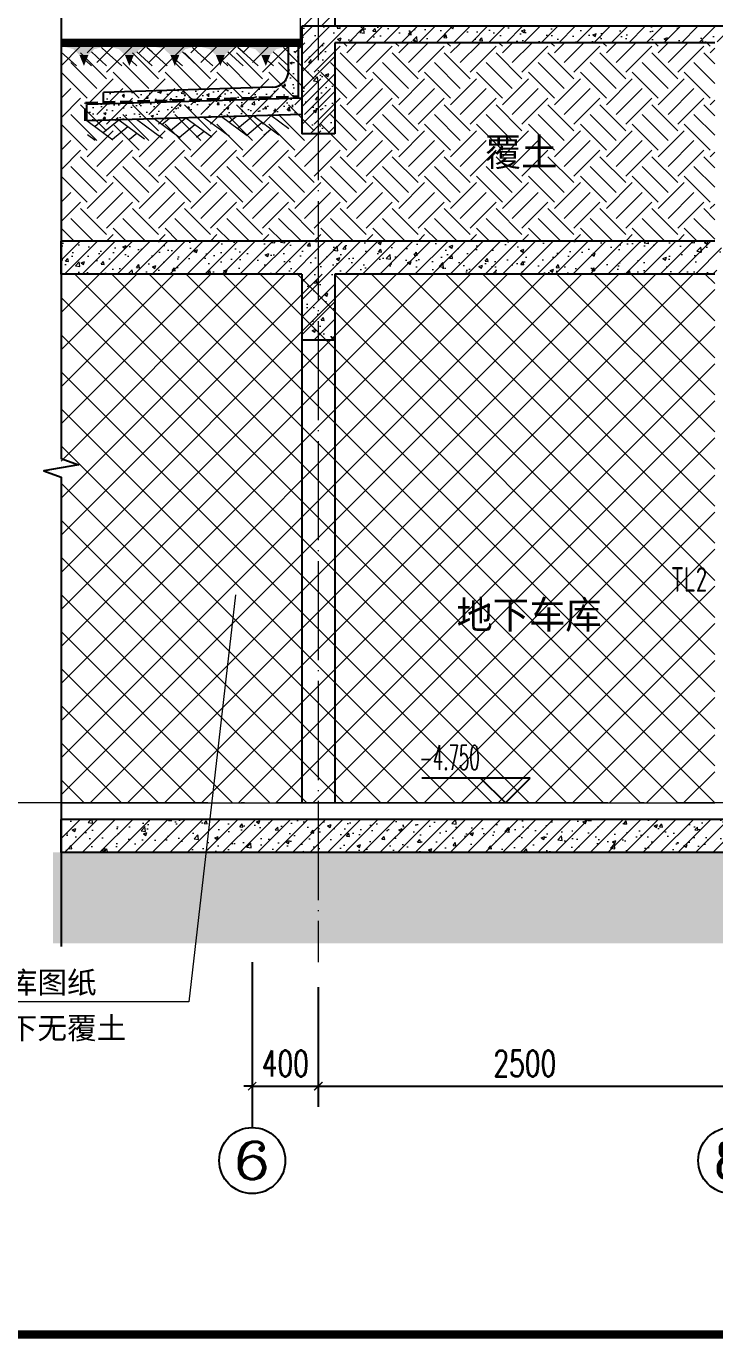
# Model space of a CAD drawing. Extents: x -655480 to 203344, y -294099 to 287156.
# Drawn here: x 46154 to 50322, y 196957 to 204900 of the extents above; entities that cross this region are included whole.
import ezdxf
from ezdxf.enums import TextEntityAlignment as Align

# ---------------------------------------------------------------- set-up
doc = ezdxf.new("R2010")
doc.units = 0
doc.header["$LTSCALE"] = 1000
doc.linetypes.add('DASH', pattern=[0.35, 0.25, -0.1])
doc.linetypes.add('DOTE', pattern=[2.42, 2, -0.2, 0.02, -0.2])
doc.layers.get('0').update_dxf_attribs({"linetype": 'CONTINUOUS'})
doc.layers.get('DEFPOINTS').update_dxf_attribs({"linetype": 'CONTINUOUS'})
for name, color, linetype in [('-TK', 7, 'CONTINUOUS'), ('A-AXIS_TEXT', 7, 'CONTINUOUS'), ('AXIS', 3, 'CONTINUOUS'), ('COLUMN', 4, 'CONTINUOUS'), ('DIM_ELEV', 3, 'CONTINUOUS'), ('DIM_SYMB', 3, 'CONTINUOUS'), ('PUB_TEXT', 2, 'CONTINUOUS'), ('TEXT', 2, 'CONTINUOUS'), ('WALL', 5, 'CONTINUOUS'), ('看线', 251, 'CONTINUOUS')]:
    doc.layers.add(name, color=color, linetype=linetype)
for name, color, linetype, lineweight in [('AXIS_TEXT', 7, 'CONTINUOUS', 20), ('DOTE', 19, 'DOTE', 9), ('HS-A-轮廓线-地下室', 3, 'DASH', 18), ('PUB_HATCH', 8, 'CONTINUOUS', 9), ('内粉刷', 37, 'CONTINUOUS', 9), ('填充', 251, 'CONTINUOUS', 5), ('立面-中轮廓线', 30, 'CONTINUOUS', 35), ('粉刷', 251, 'CONTINUOUS', 9)]:
    doc.layers.add(name, color=color, linetype=linetype, lineweight=lineweight)
doc.styles.add('_TCH_AXIS', font='COMPLEX', dxfattribs={"bigfont": 'GBCBIG'})
doc.styles.add('_TCH_DIM', font='SIMPLEX.shx', dxfattribs={"width": 0.7, "bigfont": 'GBCBIG.shx'})
doc.styles.add('_TCH_DIM_T3', font='SIMPLEX', dxfattribs={"width": 0.705882, "bigfont": 'GBCBIG'})
doc.styles.add('COMPLEX', font='COMPLEX')
doc.styles.add('TSSD_REIN', font='tssdeng.shx', dxfattribs={"width": 0.7, "height": 300, "bigfont": 'tssdchn.shx'})
doc.styles.add('黑体', font='simhei.ttf')
doc.dimstyles.new('_TCH_ARCH&&50', dxfattribs={"dimtxt": 157.5, "dimasz": 50, "dimexe": 125, "dimexo": 150, "dimgap": 58.75, "dimtad": 1, "dimdec": 0, "dimzin": 0, "dimdsep": 46, "dimtxsty": '_TCH_DIM_T3', "dimblk": 'ARCHTICK', "dimcen": 0.09, "dimclrt": 7, "dimazin": 0, "dimtfac": 1, "dimtdec": 0, "dimtix": 1, "dimtmove": 2, "dimatfit": 3, "dimldrblk": 'ARCHTICK', "dimfxl": 1, "dimtolj": 1, "dimtzin": 0, "dimarcsym": 0})
pattern_1 = [(50, (28072.99, 249033.25), (143.452037, -12.550427), [15, -165]), (355, (28072.99, 249033.25), (-27.750267, 150.438427), [12, -132]), (100.4514, (28084.94, 249032.2), (115.701876, 137.88791), [12.74804, -140.22842]), (46.1842, (28072.99, 249073.25), (213.44821, -33.1038), [22.5, -247.5]), (96.6356, (28090.77, 249070.5), (186.93254, 194.82357), [19.12206, -210.3426]), (351.1842, (28072.99, 249073.25), (186.93239, 194.82372), [18, -198]), (21, (28092.99, 249063.25), (119.38141, -80.52378), [15, -165]), (326, (28092.99, 249063.25), (48.663066, 145.03001), [12, -132]), (71.4514, (28102.93, 249056.54), (168.044526, 64.5061), [12.74804, -140.22842]), (37.5, (28072.986, 249033.25), (2.431971, 66.578771), [0, -130.4, 0, -134, 0, -132.5]), (7.5, (28072.986, 249033.25), (52.613907, 78.882342), [0, -76.4, 0, -127.4, 0, -50.5]), (327.5, (28028.386, 249033.25), (106.764487, -4.510974), [0, -50, 0, -156, 0, -207]), (317.5, (28008.39, 249033.25), (116.637234, 20.020996), [0, -65, 0, -103.6, 0, -147])]
pattern_2 = [(45, (-360065.58, 241258.53), (-53.033009, 53.033009), []), (50, (-360065.58, 241258.53), (215.178055, -18.82564), [22.5, -247.5]), (355, (-360065.58, 241258.53), (-41.6254, 225.65764), [18, -198]), (100.4514, (-360047.65, 241256.96), (173.55281, 206.83186), [19.12206, -210.34263]), (46.1842, (-360065.58, 241318.53), (320.17231, -49.6557), [33.75, -371.25]), (96.6356, (-360038.9, 241314.4), (280.3988, 292.23536), [28.68309, -315.5139]), (351.1842, (-360065.58, 241318.53), (280.39858, 292.23558), [27, -297]), (21, (-360035.58, 241303.53), (179.072116, -120.78567), [22.5, -247.5]), (326, (-360035.58, 241303.53), (72.9946, 217.54501), [18, -198]), (71.4514, (-360020.66, 241293.46), (252.06679, 96.75915), [19.12206, -210.34263]), (37.5, (-360065.58, 241258.53), (3.647957, 99.868156), [0, -195.6, 0, -201, 0, -198.75]), (7.5, (-360065.58, 241258.53), (78.92086, 118.323514), [0, -114.6, 0, -191.1, 0, -75.75]), (327.5, (-360132.48, 241258.53), (160.146731, -6.766462), [0, -75, 0, -234, 0, -310.5]), (317.5, (-360162.48, 241258.53), (174.95585, 30.031495), [0, -97.5, 0, -155.4, 0, -220.5])]

# ---------------------------------------------------------------- blocks, each defined once
blk = doc.blocks.new('$LINEPAT$素土夯实')
at = {"color": 0}
for p, q in [((0, -210), (210, 0)), ((120, -300), (420, 0)), ((420, 0), (608, -188)), ((495, -300), (795, 0)), ((615, 0), (705, -90)), ((315, -105), (502, -293)), ((210, -210), (300, -300)), ((705, -300), (795, -210))]:
    blk.add_line(p, q, dxfattribs=at)
blk = doc.blocks.new('$LinePat$自然土壤')
at = {"color": 0}
for p, q in [((0, -90), (71, -19)), ((0, -300), (211, -89)), ((420, -300), (630, -90)), ((210, -300), (286, -224))]:
    blk.add_line(p, q, dxfattribs=at)
for points in [[(0, 0), (630, 0), (168, -45), (462, -45)], [(168, -45), (462, -45), (252, -132), (378, -132)], [(252, -132), (378, -132), (315, -300)]]:
    blk.add_solid(points, dxfattribs=at)
blk = doc.blocks.new('sanshui')
at = {"layer": '粉刷'}
h = blk.add_hatch(dxfattribs=at)
h.set_pattern_fill('混凝土', color=256, scale=20)
h.set_pattern_definition(pattern_1)
edge = h.paths.add_edge_path()
edge.add_line((346317.8, 427329.6), (346257.8, 427329.6))
edge.add_line((346257.8, 427329.6), (346257.8, 427160.3))
edge.add_arc((346157.8, 427160.3), 100, 271.71836, 360, ccw=False)
edge.add_line((346160.8, 427060.3), (345137.8, 427029.6))
edge.add_line((345137.8, 427029.6), (345137.8, 426969.6))
edge.add_line((345137.8, 426969.6), (346317.8, 427005))
edge.add_line((346317.8, 427005), (346317.8, 427329.6))
h = blk.add_hatch(dxfattribs=at)
h.set_pattern_fill('混凝土', color=256, scale=20)
h.set_pattern_definition(pattern_1)
h.paths.add_polyline_path([(346337.8, 426895.6), (346337.8, 426995.6), (345037.8, 426956.6), (345037.8, 426856.6)])
at = {"layer": 'COLUMN'}
for p, q in [((346257.8, 427329.6), (346317.8, 427329.6)), ((346257.8, 427160.3), (346257.8, 427329.6)), ((346317.8, 426995), (346317.8, 427329.6)), ((346160.8, 427060.3), (345137.8, 427029.6)), ((345137.8, 426959.6), (345137.8, 427029.6)), ((346338.1, 426995.6), (345037.8, 426956.6)), ((345037.8, 426856.6), (345037.8, 426956.6)), ((346338.1, 426895.6), (345037.8, 426856.6))]:
    blk.add_line(p, q, dxfattribs=at)
blk.add_arc((346157.8, 427160.3), 100, 271.71836, 0, dxfattribs=at)
at = {"layer": '立面-中轮廓线', "linetype": 'DASH', "ltscale": 0.3}
blk.add_lwpolyline([(345027.8, 426856.6), (345027.8, 426966.3), (346317.8, 427005)], dxfattribs=at)
at = {"layer": '粉刷'}
blk.add_line((344881.5, 427329.6), (346257.8, 427329.6), dxfattribs=at)
at = {"layer": '粉刷', "yscale": 0.4, "zscale": 0.4}
for name, p, xscale, rotation in [('$LinePat$自然土壤', (345156.8, 427309.6), -0.4369306507241237, 359.9999999999903), ('$LinePat$自然土壤', (345432, 427309.6), -0.4369306507241237, 359.9999999999903), ('$LinePat$自然土壤', (345707.3, 427309.6), -0.4369306507241237, 359.9999999999903), ('$LinePat$自然土壤', (345982.6, 427309.6), -0.4369306507241237, 359.9999999999903), ('$LinePat$自然土壤', (346257.8, 427309.6), -0.4369306507241237, 359.9999999999903), ('$LINEPAT$素土夯实', (345444.5, 426868.8), -0.5117605352322558, 1.718358001643932), ('$LINEPAT$素土夯实', (345851.2, 426881), -0.5117605352322558, 1.718358001643932), ('$LINEPAT$素土夯实', (346257.8, 426893.2), -0.5117605352322558, 1.718358001643932)]:
    blk.add_blockref(name, p, dxfattribs=dict(at, xscale=xscale, rotation=rotation))
blk = doc.blocks.new('_ArchTick')
at = {"color": 0, "linetype": 'ByBlock', "const_width": 0.15}
blk.add_lwpolyline([(-0.5, -0.5), (0.5, 0.5)], dxfattribs=at)
blk = doc.blocks.new('*D1163')
at = {"layer": 'AXIS', "color": 0, "lineweight": -2, "transparency": 16777216}
for p, q in [((47922.2, 199085.6), (47922.2, 198360.6)), ((50422.2, 199085.6), (50422.2, 198360.6)), ((47922.2, 198485.6), (50422.2, 198485.6))]:
    blk.add_line(p, q, dxfattribs=at)
at = {"layer": 'DEFPOINTS', "color": 0, "transparency": 16777216}
for p in [(47922.2, 199235.6), (50422.2, 199235.6), (50422.2, 198485.6)]:
    blk.add_point(p, dxfattribs=at)
at = {"layer": 'AXIS', "color": 0, "lineweight": -2, "transparency": 16777216, "xscale": 50, "yscale": 50, "zscale": 50, "rotation": 180}
blk.add_blockref('_ArchTick', (47922.2, 198485.6), dxfattribs=at)
at = {"layer": 'AXIS', "color": 0, "lineweight": -2, "transparency": 16777216, "xscale": 50, "yscale": 50, "zscale": 50}
blk.add_blockref('_ArchTick', (50422.2, 198485.6), dxfattribs=at)
at = {"layer": 'AXIS', "color": 7, "transparency": 16777216, "insert": (49172.2, 198623.1), "char_height": 157.5, "attachment_point": 5, "style": '_TCH_DIM_T3'}
blk.add_mtext('\\A1;2500', dxfattribs=at)
blk = doc.blocks.new('*D1164')
at = {"layer": 'AXIS', "color": 0, "lineweight": -2, "transparency": 16777216}
for p, q in [((47522.2, 199085.6), (47522.2, 198360.6)), ((47922.2, 199085.6), (47922.2, 198360.6)), ((47522.2, 198485.6), (47472.2, 198485.6)), ((47522.2, 198485.6), (47922.2, 198485.6)), ((47922.2, 198485.6), (47972.2, 198485.6))]:
    blk.add_line(p, q, dxfattribs=at)
at = {"layer": 'DEFPOINTS', "color": 0, "transparency": 16777216}
for p in [(47522.2, 199235.6), (47922.2, 199235.6), (47922.2, 198485.6)]:
    blk.add_point(p, dxfattribs=at)
at = {"layer": 'AXIS', "color": 0, "lineweight": -2, "transparency": 16777216, "xscale": 50, "yscale": 50, "zscale": 50}
blk.add_blockref('_ArchTick', (47522.2, 198485.6), dxfattribs=at)
at = {"layer": 'AXIS', "color": 0, "lineweight": -2, "transparency": 16777216, "xscale": 50, "yscale": 50, "zscale": 50, "rotation": 180}
blk.add_blockref('_ArchTick', (47922.2, 198485.6), dxfattribs=at)
at = {"layer": 'AXIS', "color": 7, "transparency": 16777216, "insert": (47722.2, 198623.1), "char_height": 157.5, "attachment_point": 5, "style": '_TCH_DIM_T3'}
blk.add_mtext('\\A1;400', dxfattribs=at)
blk = doc.blocks.new('_AXISO')
blk.add_circle((0, 0), 0.5)
at = {"layer": 'A-AXIS_TEXT', "style": 'COMPLEX', "width": 1.041667}
blk.add_attdef('A', text='', height=0.56, dxfattribs=at).set_placement((-0.25, -0.28), (0.25, -0.28), align=Align.FIT)
blk = doc.blocks.new('A1')
at = {"const_width": 100}
blk.add_lwpolyline([(2500, 58400), (2500, 1000), (83100, 1000), (83100, 58400)], close=True, dxfattribs=at)

msp = doc.modelspace()

# ---------------------------------------------------------------- hatches: boundary and pattern name
at = {"layer": 'PUB_HATCH'}
h = msp.add_hatch(dxfattribs=at)
h.set_pattern_fill('普通砖', color=256, scale=30, style=0)
h.set_pattern_definition([(45, (-360065.58, 241312.38), (-53.03303, 53.03303), [])])
h.paths.add_polyline_path([(48022.18, 207949.73), (47822.18, 207949.73), (47822.17, 204899.94), (48022.17, 204899.94)])
h = msp.add_hatch(dxfattribs=at)
h.set_pattern_fill('钢筋混凝土', color=256, scale=30, style=0)
h.set_pattern_definition(pattern_2)
h.paths.add_polyline_path([(48022.17, 204799.94), (47822.17, 204899.94), (47822.17, 204249.73), (48022.17, 204249.73)])
h = msp.add_hatch(dxfattribs=at)
h.set_pattern_fill('钢筋混凝土', color=256, scale=30, style=0)
h.set_pattern_definition(pattern_2)
h.paths.add_polyline_path([(50422.61, 204833.27), (50423.46, 204899.94), (47822.17, 204899.94), (48022.17, 204799.94), (50322.18, 204799.94)])
h = msp.add_hatch(dxfattribs=at)
h.set_pattern_fill('钢筋混凝土', color=256, scale=30, style=0)
h.set_pattern_definition(pattern_2)
h.paths.add_polyline_path([(47922.17, 203466.4), (47922.17, 203599.73), (46365.57, 203599.73), (46365.57, 203399.73), (47822.17, 203399.73)])
h = msp.add_hatch(dxfattribs=at)
h.set_pattern_fill('钢筋混凝土', color=256, scale=30, style=0)
h.set_pattern_definition(pattern_2)
h.paths.add_polyline_path([(50388.93, 203533.07), (50322.26, 203599.73), (47922.17, 203599.73), (47922.17, 203466.4), (48022.17, 203399.73), (50322.27, 203399.73)])
h = msp.add_hatch(dxfattribs=at)
h.set_pattern_fill('钢筋混凝土', color=256, scale=30, style=0)
h.set_pattern_definition(pattern_2)
h.paths.add_polyline_path([(47922.17, 203466.4), (47822.17, 203399.73), (47822.17, 202999.82), (48022.17, 202999.82), (48022.17, 203399.73)])
h = msp.add_hatch(dxfattribs=at)
h.set_pattern_fill('钢筋混凝土', color=256, scale=30, style=0)
h.set_pattern_definition(pattern_2)
h.paths.add_polyline_path([(50422.17, 199899.73), (50422.17, 200099.73), (46365.57, 200099.73), (46365.57, 199899.73)])
at = {"layer": '填充'}
h = msp.add_hatch(dxfattribs=at)
h.set_pattern_fill('EARTH', color=250, scale=70, angle=45, style=0)
h.set_pattern_definition([(45, (-749504.14, -181664.53), (0, 314.308964), [222.25, -222.25]), (45, (-749563.07, -181605.6), (0, 314.308964), [222.25, -222.25]), (45, (-749622, -181546.66), (0, 314.308964), [222.25, -222.25]), (135, (-749622, -181507.37), (-314.308964, 0), [222.25, -222.25]), (135, (-749563.07, -181448.44), (-314.308964, 0), [222.25, -222.25]), (135, (-749504.14, -181389.5), (-314.308964, 0), [222.25, -222.25])])
edge = h.paths.add_edge_path()
edge.add_line((46365.96, 204799.72), (46365.19, 203599.73))
edge.add_line((46365.57, 203599.73), (50322.22, 203602.23))
edge.add_line((50322.22, 203602.23), (50322.22, 204797.44))
edge.add_line((50322.22, 204797.44), (46365.57, 204799.72))
h = msp.add_hatch(dxfattribs=at)
h.set_pattern_fill('ANSI37', color=196, scale=100, style=0)
h.set_pattern_definition([(45, (58422.17, 210059.77), (-112.2532, 112.2532), []), (135, (58422.17, 210059.77), (-112.2532, -112.2532), [])])
h.paths.add_polyline_path([(46365.57, 203399.73), (46365.57, 200199.73), (50322.17, 200199.52), (50322.17, 203399.73), (48022.17, 203399.73)])
h = msp.add_hatch(dxfattribs=at)
h.set_pattern_fill('EARTH', color=250, scale=50, angle=45, style=0)
h.set_pattern_definition([(45, (-105272.91, 336983.8), (0, 224.5064), [158.75, -158.75]), (45, (-105315, 337025.9), (0, 224.5064), [158.75, -158.75]), (45, (-105357.1, 337068), (0, 224.5064), [158.75, -158.75]), (135, (-105357.1, 337096.06), (-224.5064, 0), [158.75, -158.75]), (135, (-105315, 337138.15), (-224.5064, 0), [158.75, -158.75]), (135, (-105272.91, 337180.25), (-224.5064, 0), [158.75, -158.75])])
h.paths.add_polyline_path([(61494.36, 199349.84), (61494.36, 199900.09), (46315.51, 199900.09), (46315.51, 199349.84)])

# ---------------------------------------------------------------- linework, layer by layer
at = {"layer": 'AXIS'}
msp.add_line((47522.24, 199235.64), (47522.24, 198235.64), dxfattribs=at)
at = {"layer": 'DIM_ELEV'}
for p, q in [((49204.86, 200349.73), (48548.86, 200349.73)), ((49054.86, 200199.73), (48904.86, 200349.73)), ((49054.86, 200199.73), (49204.86, 200349.73))]:
    msp.add_line(p, q, dxfattribs=at)
at = {"layer": 'DIM_SYMB'}
msp.add_lwpolyline([(46365.57, 205124.08), (46365.57, 202283.79), (46470.57, 202245.57), (46260.57, 202208.54), (46365.57, 202171.29), (46365.57, 199330.99)], dxfattribs=at)
at = {"layer": 'DOTE', "linetype": 'DOTE', "ltscale": 0.3}
msp.add_line((47922.17, 209649.77), (47922.17, 199235.64), dxfattribs=at)
at = {"layer": 'DOTE', "linetype": 'DOTE'}
msp.add_line((61774.36, 200199.73), (46047.58, 200199.73), dxfattribs=at)
at = {"layer": 'HS-A-轮廓线-地下室', "color": 4, "linetype": 'ByBlock'}
for p, q in [((47420.18, 201460.09), (47137.57, 198996.64)), ((47420.18, 201460.09), (47137.57, 198996.64)), ((47420.18, 201460.09), (47137.57, 198996.64)), ((47420.18, 201460.09), (47137.57, 198996.64)), ((47137.57, 198996.64), (44966.77, 198996.64))]:
    msp.add_line(p, q, dxfattribs=at)
at = {"layer": 'PUB_HATCH', "color": 215, "true_color": 0xa953a0}
msp.add_lwpolyline([(47812.55, 208699.78), (47812.17, 208239.78), (47812.17, 208239.77), (47812.18, 204799.77)], dxfattribs=at)
at = {"layer": 'WALL'}
for p, q in [((48022.18, 207949.73), (48022.17, 204899.94)), ((47822.17, 204899.94), (47822.17, 204249.73)), ((50423.46, 204899.94), (47822.17, 204899.94)), ((48022.17, 204799.94), (48022.17, 204249.73)), ((50322.18, 204799.94), (48022.17, 204799.94)), ((48022.17, 204249.73), (47822.17, 204249.73)), ((47922.17, 203599.73), (46365.57, 203599.73)), ((46365.57, 203399.73), (46365.57, 203599.73)), ((50322.26, 203599.73), (47922.17, 203599.73)), ((47822.17, 203399.73), (46365.57, 203399.73)), ((47822.17, 203399.73), (47822.17, 202999.82)), ((50322.27, 203399.73), (48022.17, 203399.73)), ((48022.17, 203399.73), (48022.17, 202999.82)), ((48022.17, 202999.82), (47822.17, 202999.82)), ((50422.17, 200099.73), (46365.57, 200099.73)), ((46365.57, 199899.73), (46365.57, 200099.73)), ((50422.17, 199899.73), (46365.57, 199899.73))]:
    msp.add_line(p, q, dxfattribs=at)
at = {"layer": 'WALL', "color": 1, "const_width": 50}
msp.add_lwpolyline([(47822.17, 204799.73), (46365.57, 204799.73)], dxfattribs=at)
at = {"layer": '内粉刷'}
msp.add_line((46365.57, 200199.73), (50322.11, 200199.73), dxfattribs=at)
at = {"layer": '看线'}
for p, q in [((47822.17, 202999.82), (47822.17, 200199.73)), ((48022.17, 202999.82), (48022.17, 200199.73))]:
    msp.add_line(p, q, dxfattribs=at)

# ---------------------------------------------------------------- block references
at = {"layer": '-TK', "xscale": 0.5, "yscale": 0.5, "zscale": 0.5}
msp.add_blockref('A1', (27867.19, 196482.28), dxfattribs=at)
msp.add_blockref('sanshui', (-298515.95, -222529.86))
at = {"layer": 'AXIS'}
ref = msp.add_blockref('_AXISO', (47522.24, 198035.64), dxfattribs=dict(at, xscale=400, yscale=400, zscale=400))
ref.add_attrib('A', '6', dxfattribs={"layer": 'AXIS_TEXT', "height": 226.27, "style": '_TCH_AXIS', "width": 1.5}).set_placement((47409.1, 197922.5), (47635.38, 197922.5), align=Align.FIT)
ref = msp.add_blockref('_AXISO', (50422.17, 198035.64), dxfattribs=dict(at, xscale=400, yscale=400, zscale=400))
ref.add_attrib('A', '8', dxfattribs={"layer": 'AXIS_TEXT', "height": 226.27, "style": '_TCH_AXIS', "width": 1.5}).set_placement((50309.04, 197922.5), (50535.31, 197922.5), align=Align.FIT)

# ---------------------------------------------------------------- texts
at = {"layer": 'PUB_TEXT'}
for s, p in [('覆土', (48930.65, 204054.04)), ('地下车库', (48759.13, 201254.04))]:
    msp.add_text(s, height=168.794, dxfattribs=at).set_placement(p)
at = {"layer": 'PUB_TEXT', "style": '_TCH_DIM', "width": 0.494118}
msp.add_text('-4.750', height=148.75, dxfattribs=at).set_placement((48533.86, 200399.78))
at = {"layer": 'PUB_TEXT', "linetype": 'ByBlock', "style": '黑体'}
for s, p in [('阴影部分详地库图纸', (44966.77, 199047.43)), ('非人防区主楼下无覆土', (44966.77, 198771.59))]:
    msp.add_text(s, height=131.435, dxfattribs=at).set_placement(p)
at = {"layer": 'TEXT', "color": 230, "style": 'TSSD_REIN', "width": 0.7}
msp.add_text('TL2', height=150, dxfattribs=at).set_placement((50056.55, 201477.39))

# ---------------------------------------------------------------- dimensions: what is measured, and where the dimension line sits
at = {"layer": 'AXIS'}
for p1, p2, picture, middle in [((47522.24, 199235.64), (47922.17, 199235.64), '*D1164', (47722.21, 198623.14)), ((47922.17, 199235.64), (50422.17, 199235.64), '*D1163', (49172.17, 198623.14))]:
    dim = msp.add_aligned_dim(p1=p1, p2=p2, distance=-750, dimstyle='_TCH_ARCH&&50', dxfattribs=at)
    dim.commit()
    dim.dimension.update_dxf_attribs({"geometry": picture, "text_midpoint": middle})

doc.saveas('drawing.dxf')
